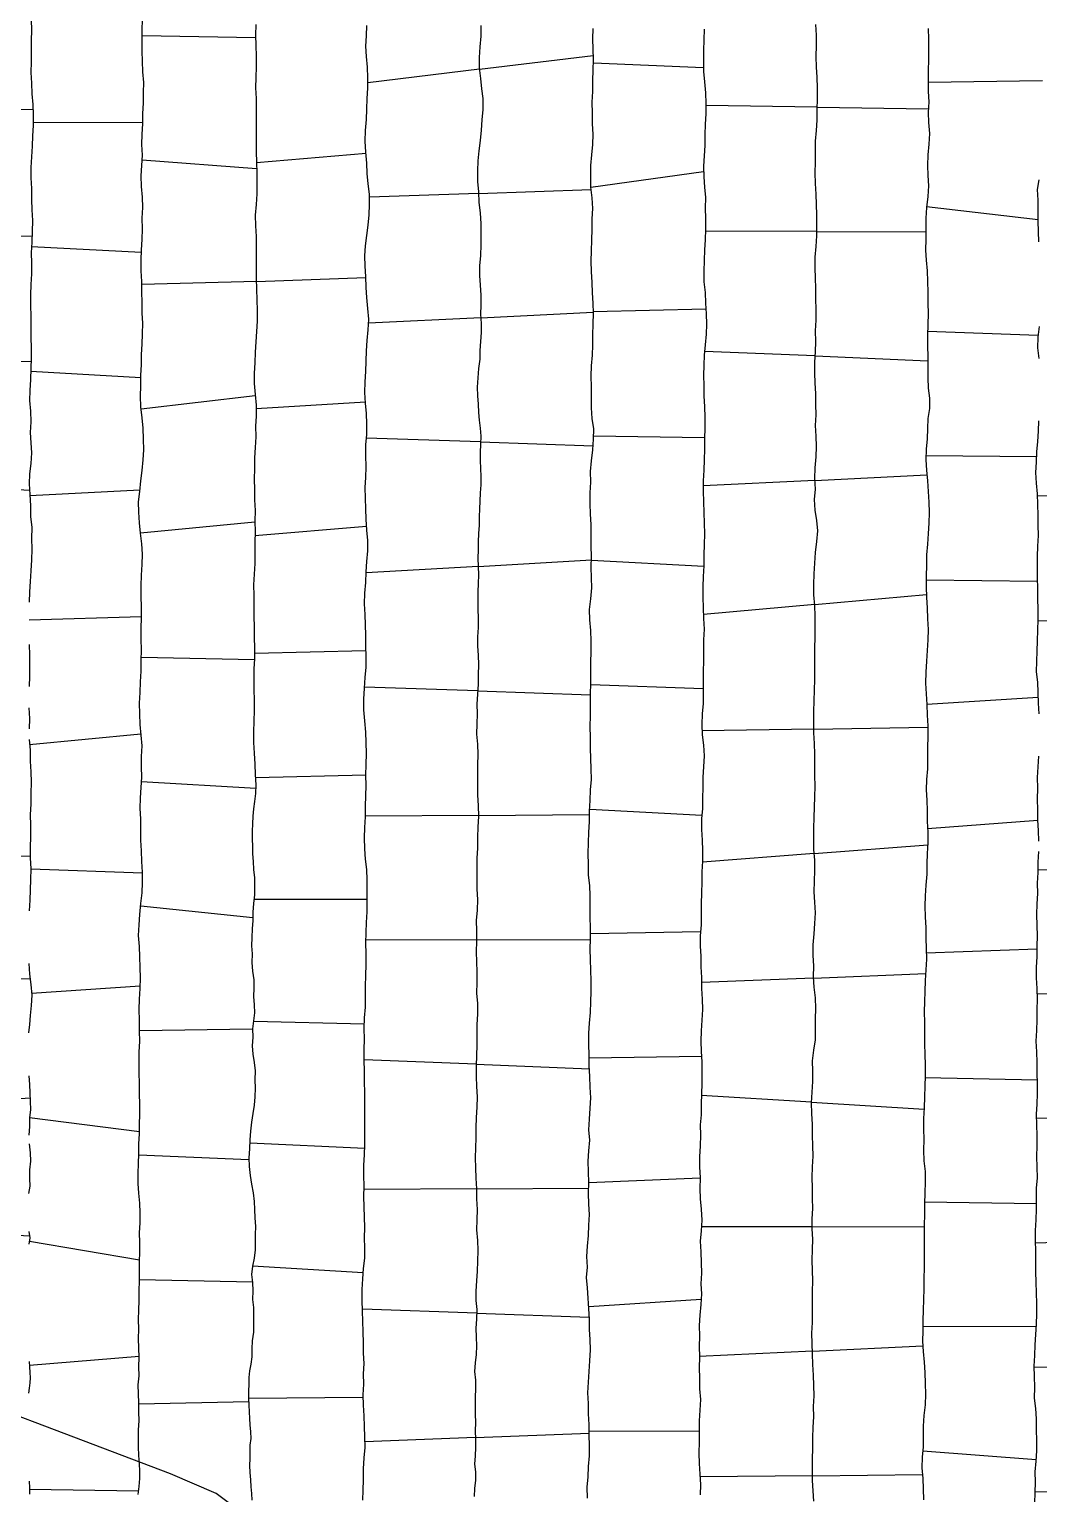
# Model space of a CAD drawing. Extents: x 703186 to 703989, y 1560402 to 1561368.
# Drawn here: x 703329.1 to 703369.6, y 1560565.7 to 1560624.5 of the extents above; entities that cross this region are included whole.
import ezdxf

# ---------------------------------------------------------------- set-up
doc = ezdxf.new("R2010")
doc.units = 0
for name, color, linetype in [('10124_2002_REAL', 30, 'Continuous'), ('AGROCAD PLL', 7, 'Continuous'), ('PANTE_2002', 7, 'Continuous')]:
    doc.layers.add(name, color=color, linetype=linetype)

msp = doc.modelspace()

# ---------------------------------------------------------------- linework, layer by layer
at = {"layer": '10124_2002_REAL'}
for points in [[(703329.1614, 1560624.905), (703329.1655, 1560624.4925), (703329.1602, 1560624.0705), (703329.1544, 1560623.6412), (703329.1561, 1560623.2142), (703329.1374, 1560622.7966), (703329.1645, 1560622.3684), (703329.1783, 1560621.9397), (703329.217, 1560621.5117), (703329.2393, 1560621.092), (703329.2386, 1560620.6699), (703329.2133, 1560620.2511), (703329.1988, 1560619.833), (703329.1694, 1560619.4053), (703329.1421, 1560618.9781), (703329.1471, 1560618.565), (703329.1629, 1560618.1336), (703329.1719, 1560617.6995), (703329.1838, 1560617.2734), (703329.2062, 1560616.8486), (703329.2003, 1560616.4129), (703329.1804, 1560615.982), (703329.1587, 1560615.5531), (703329.1659, 1560615.132), (703329.1693, 1560614.7098), (703329.1452, 1560614.2881), (703329.1303, 1560613.8655), (703329.1353, 1560613.4434), (703329.1389, 1560613.0145), (703329.1377, 1560612.5832), (703329.1462, 1560612.1601), (703329.1609, 1560611.7438), (703329.156, 1560611.329), (703329.1485, 1560610.905), (703329.1239, 1560610.4673), (703329.1001, 1560610.0332), (703329.0923, 1560609.6263), (703329.1301, 1560609.1992), (703329.1378, 1560608.766), (703329.1217, 1560608.343), (703329.1456, 1560607.9321), (703329.1704, 1560607.5262), (703329.1478, 1560607.1025), (703329.0934, 1560606.676), (703329.0776, 1560606.2747), (703329.1036, 1560605.8466), (703329.1261, 1560605.4046), (703329.1355, 1560604.9754), (703329.1794, 1560604.5346), (703329.1716, 1560604.0929), (703329.1763, 1560603.6614), (703329.1672, 1560603.2273), (703329.1402, 1560602.7942), (703329.1147, 1560602.3609), (703329.0853, 1560601.9511), (703329.0787, 1560601.5331)], [(703333.4453, 1560565.7154), (703333.497, 1560566.029), (703333.5123, 1560566.3503), (703333.512, 1560566.6438), (703333.499, 1560566.9553), (703333.4789, 1560567.2813), (703333.4615, 1560567.6332), (703333.4608, 1560567.9729), (703333.4667, 1560568.3095), (703333.4873, 1560568.6697), (703333.4819, 1560569.0341), (703333.4745, 1560569.399), (703333.4637, 1560569.7566), (703333.4577, 1560570.1213), (703333.4866, 1560570.4708), (703333.479, 1560570.8417), (703333.4924, 1560571.2241), (703333.4733, 1560571.5857), (703333.4708, 1560571.9799), (703333.4818, 1560572.3551), (703333.4683, 1560572.7358), (703333.4737, 1560573.1147), (703333.4864, 1560573.498), (703333.4957, 1560573.8848), (703333.4986, 1560574.2846), (703333.5069, 1560574.6707), (703333.5101, 1560575.0608), (703333.5136, 1560575.4444), (703333.516, 1560575.8299), (703333.5024, 1560576.2164), (703333.5282, 1560576.6139), (703333.536, 1560577.0176), (703333.5242, 1560577.4064), (703333.4836, 1560577.8082), (703333.455, 1560578.2021), (703333.4498, 1560578.5957), (703333.4623, 1560578.9951), (703333.4782, 1560579.3891), (703333.4816, 1560579.7902), (703333.4983, 1560580.1854), (703333.508, 1560580.5756), (703333.5122, 1560580.9704), (703333.5191, 1560581.3808), (703333.5079, 1560581.8027), (703333.506, 1560582.2145), (703333.4869, 1560582.6363), (703333.4952, 1560583.0592), (703333.4896, 1560583.4817), (703333.5129, 1560583.9034), (703333.5107, 1560584.3255), (703333.5048, 1560584.7542), (703333.4978, 1560585.1804), (703333.503, 1560585.5954), (703333.5272, 1560586.029), (703333.5448, 1560586.4481), (703333.5337, 1560586.8698), (703333.5241, 1560587.2914), (703333.4994, 1560587.7159), (703333.4711, 1560588.1481), (703333.4877, 1560588.5788), (703333.5167, 1560589.0012), (703333.5617, 1560589.4347), (703333.6057, 1560589.8579), (703333.6223, 1560590.278), (703333.6292, 1560590.6962), (703333.5946, 1560591.1277), (703333.5799, 1560591.5567), (703333.5576, 1560591.9815), (703333.5593, 1560592.4112), (703333.5631, 1560592.8393), (703333.5316, 1560593.2561), (703333.5421, 1560593.6821), (703333.5747, 1560594.0937), (703333.5989, 1560594.5117), (703333.5902, 1560594.919), (703333.5857, 1560595.3415), (703333.6054, 1560595.7702), (703333.5673, 1560596.1885), (703333.5341, 1560596.6216), (703333.5172, 1560597.0501), (703333.5106, 1560597.4715), (703333.5261, 1560597.9099), (703333.5461, 1560598.3329), (703333.575, 1560598.7619), (703333.5738, 1560599.1903), (703333.5829, 1560599.6152), (703333.5675, 1560600.0496), (703333.5713, 1560600.4795), (703333.5909, 1560600.9145), (703333.5792, 1560601.3377), (703333.5782, 1560601.7598), (703333.5769, 1560602.1928), (703333.5828, 1560602.6126), (703333.6091, 1560603.0438), (703333.6312, 1560603.4616), (703333.6039, 1560603.8778), (703333.5499, 1560604.2954), (703333.5103, 1560604.7106), (703333.4802, 1560605.1412), (703333.4673, 1560605.5585), (703333.5117, 1560605.9794), (703333.564, 1560606.3959), (703333.6136, 1560606.8108), (703333.653, 1560607.2388), (703333.6831, 1560607.6459), (703333.67, 1560608.0778), (703333.658, 1560608.5125), (703333.6091, 1560608.9321), (703333.5587, 1560609.3657), (703333.5483, 1560609.7953), (703333.552, 1560610.2173), (703333.5602, 1560610.6363), (703333.5822, 1560611.0521), (703333.5844, 1560611.468), (703333.606, 1560611.8858), (703333.629, 1560612.3054), (703333.6381, 1560612.7243), (703333.6179, 1560613.1355), (703333.6148, 1560613.5657), (703333.6035, 1560613.9893), (703333.5922, 1560614.4024), (703333.5766, 1560614.8307), (703333.5679, 1560615.2541), (703333.5797, 1560615.6787), (703333.6176, 1560616.0869), (703333.626, 1560616.5126), (703333.6164, 1560616.941), (703333.632, 1560617.3687), (703333.6208, 1560617.7937), (703333.5905, 1560618.2151), (703333.5775, 1560618.6427), (703333.5938, 1560619.061), (703333.6257, 1560619.4757), (703333.6033, 1560619.902), (703333.6064, 1560620.3133), (703333.6433, 1560620.7339), (703333.6423, 1560621.147), (703333.6588, 1560621.5669), (703333.6674, 1560621.9905), (703333.6753, 1560622.396), (703333.6434, 1560622.8243), (703333.6193, 1560623.243), (703333.6085, 1560623.651), (703333.6065, 1560624.0692), (703333.6148, 1560624.4982), (703333.6271, 1560624.9063)], [(703338.1731, 1560624.7158), (703338.1577, 1560624.2951), (703338.1698, 1560623.878), (703338.1856, 1560623.4483), (703338.1848, 1560623.0201), (703338.1738, 1560622.5941), (703338.167, 1560622.1781), (703338.1821, 1560621.7487), (703338.1869, 1560621.3175), (703338.1845, 1560620.892), (703338.1938, 1560620.4641), (703338.1915, 1560620.0321), (703338.1863, 1560619.6068), (703338.1954, 1560619.1916), (703338.2142, 1560618.765), (703338.2197, 1560618.3445), (703338.2162, 1560617.9212), (703338.1834, 1560617.4947), (703338.1504, 1560617.0634), (703338.1574, 1560616.6331), (703338.1859, 1560616.2137), (703338.1919, 1560615.7895), (703338.19, 1560615.3651), (703338.1873, 1560614.942), (703338.1936, 1560614.5182), (703338.2066, 1560614.0949), (703338.2189, 1560613.6602), (703338.2301, 1560613.2366), (703338.2271, 1560612.8127), (703338.2032, 1560612.3942), (703338.1708, 1560611.9754), (703338.1519, 1560611.5657), (703338.1385, 1560611.1433), (703338.1087, 1560610.7279), (703338.107, 1560610.3087), (703338.1461, 1560609.8688), (703338.1839, 1560609.4424), (703338.1877, 1560609.0035), (703338.1646, 1560608.5899), (703338.1739, 1560608.1714), (703338.154, 1560607.7341), (703338.1148, 1560607.3245), (703338.1157, 1560606.9014), (703338.1128, 1560606.4738), (703338.1268, 1560606.0526), (703338.1229, 1560605.6339), (703338.1426, 1560605.2147), (703338.1401, 1560604.7814), (703338.1414, 1560604.355), (703338.1362, 1560603.9409), (703338.129, 1560603.5127), (703338.1317, 1560603.0892), (703338.1134, 1560602.6524), (703338.0776, 1560602.2278), (703338.0884, 1560601.8044), (703338.0923, 1560601.3719), (703338.0971, 1560600.9567), (703338.1087, 1560600.5357), (703338.1114, 1560600.12), (703338.126, 1560599.691), (703338.1252, 1560599.261), (703338.0974, 1560598.8548), (703338.0886, 1560598.4359), (703338.0912, 1560598.0203), (703338.1071, 1560597.6037), (703338.1058, 1560597.1814), (703338.0908, 1560596.7506), (703338.0752, 1560596.3274), (703338.0824, 1560595.893), (703338.1141, 1560595.4722), (703338.1341, 1560595.0352), (703338.1461, 1560594.608), (703338.1745, 1560594.2033), (703338.1676, 1560593.8494), (703338.1223, 1560593.5371), (703338.078, 1560593.238), (703338.0558, 1560592.9362), (703338.0434, 1560592.6405), (703338.0283, 1560592.3362), (703338.0326, 1560592.0345), (703338.034, 1560591.7289), (703338.0454, 1560591.4318), (703338.0633, 1560591.1193), (703338.0815, 1560590.7997), (703338.1153, 1560590.466), (703338.1235, 1560590.1202), (703338.1176, 1560589.783), (703338.0742, 1560589.4348), (703338.0538, 1560589.0927), (703338.0532, 1560588.7517), (703338.0285, 1560588.4139), (703338.0098, 1560588.0694), (703337.9993, 1560587.7361), (703338.021, 1560587.4096), (703338.0132, 1560587.0646), (703338.045, 1560586.7239), (703338.0894, 1560586.3756), (703338.095, 1560586.0395), (703338.0829, 1560585.7088), (703338.1012, 1560585.3736), (703338.1174, 1560585.0489), (703338.0828, 1560584.7208), (703338.0373, 1560584.4005), (703338.056, 1560584.067), (703338.0296, 1560583.7293), (703338.0503, 1560583.3928), (703338.1138, 1560583.0567), (703338.1498, 1560582.7173), (703338.1402, 1560582.363), (703338.1489, 1560582.0197), (703338.1408, 1560581.6816), (703338.1125, 1560581.3424), (703338.0547, 1560581.0009), (703337.9946, 1560580.6531), (703337.9591, 1560580.3031), (703337.9368, 1560579.9466), (703337.9259, 1560579.583), (703337.8975, 1560579.2269), (703337.9126, 1560578.8778), (703337.9482, 1560578.5205), (703338.0031, 1560578.1711), (703338.0656, 1560577.8174), (703338.1072, 1560577.4781), (703338.1205, 1560577.1498), (703338.138, 1560576.8179), (703338.1668, 1560576.4762), (703338.151, 1560576.1557), (703338.1489, 1560575.8379), (703338.1425, 1560575.5322), (703338.1049, 1560575.2065), (703338.0415, 1560574.8772), (703338.0034, 1560574.5481), (703338.0451, 1560574.2192), (703338.0476, 1560573.8842), (703338.0448, 1560573.545), (703338.0802, 1560573.2143), (703338.0872, 1560572.8794), (703338.0846, 1560572.5506), (703338.0775, 1560572.2242), (703338.031, 1560571.886), (703338.0086, 1560571.5648), (703338.0164, 1560571.2439), (703337.98, 1560570.9469), (703337.9215, 1560570.6845), (703337.8978, 1560570.4085), (703337.8873, 1560570.1422), (703337.8842, 1560569.8635), (703337.8801, 1560569.5805), (703337.8949, 1560569.2959), (703337.9092, 1560569.035), (703337.9221, 1560568.7688), (703337.9381, 1560568.5101), (703337.9635, 1560568.2339), (703337.9723, 1560567.9612), (703337.9399, 1560567.6929), (703337.9372, 1560567.4319), (703337.9354, 1560567.1626), (703337.9248, 1560566.8825), (703337.9317, 1560566.5927), (703337.9537, 1560566.3034), (703337.9728, 1560566.0271), (703338.0029, 1560565.7585), (703338.0205, 1560565.482)], [(703342.4716, 1560565.4815), (703342.4859, 1560565.8906), (703342.4956, 1560566.3076), (703342.4911, 1560566.751), (703342.5224, 1560567.1827), (703342.5695, 1560567.5967), (703342.5438, 1560568.0253), (703342.5379, 1560568.4499), (703342.5201, 1560568.8743), (703342.4911, 1560569.297), (703342.4872, 1560569.7148), (703342.5068, 1560570.1451), (703342.5027, 1560570.5521), (703342.5277, 1560570.9698), (703342.5007, 1560571.3896), (703342.4913, 1560571.8082), (703342.4832, 1560572.2412), (703342.4728, 1560572.671), (703342.4532, 1560573.0738), (703342.4448, 1560573.5137), (703342.4462, 1560573.9491), (703342.4688, 1560574.3646), (703342.4952, 1560574.7874), (703342.5492, 1560575.2027), (703342.5469, 1560575.611), (703342.5379, 1560576.0148), (703342.5431, 1560576.428), (703342.5386, 1560576.8454), (703342.5232, 1560577.2645), (703342.5151, 1560577.6776), (703342.5183, 1560578.0959), (703342.5099, 1560578.5172), (703342.5095, 1560578.938), (703342.5365, 1560579.3519), (703342.5562, 1560579.7684), (703342.5561, 1560580.1861), (703342.5559, 1560580.6033), (703342.5449, 1560581.0046), (703342.5457, 1560581.4332), (703342.5532, 1560581.8553), (703342.5331, 1560582.281), (703342.5384, 1560582.7189), (703342.5276, 1560583.1381), (703342.527, 1560583.5702), (703342.5299, 1560583.9946), (703342.5265, 1560584.423), (703342.5364, 1560584.8521), (703342.5729, 1560585.2804), (703342.5753, 1560585.7089), (703342.5748, 1560586.1228), (703342.5901, 1560586.5487), (703342.6001, 1560586.9919), (703342.6085, 1560587.4229), (703342.5855, 1560587.848), (703342.5973, 1560588.2657), (703342.6166, 1560588.6769), (703342.645, 1560589.0955), (703342.6396, 1560589.5224), (703342.64, 1560589.9585), (703342.6467, 1560590.3887), (703342.6255, 1560590.8053), (703342.5782, 1560591.2153), (703342.556, 1560591.6329), (703342.5422, 1560592.0658), (703342.5498, 1560592.491), (703342.5811, 1560592.9196), (703342.5717, 1560593.3396), (703342.5905, 1560593.7553), (703342.5996, 1560594.1688), (703342.5896, 1560594.5911), (703342.5993, 1560595.0195), (703342.6101, 1560595.455), (703342.6093, 1560595.8931), (703342.5909, 1560596.3195), (703342.5434, 1560596.7639), (703342.5149, 1560597.2059), (703342.5072, 1560597.6377), (703342.5317, 1560598.0744), (703342.5696, 1560598.5065), (703342.6002, 1560598.9263), (703342.6006, 1560599.3545), (703342.5905, 1560599.7805), (703342.5922, 1560600.2043), (703342.5762, 1560600.6223), (703342.558, 1560601.0399), (703342.5365, 1560601.4626), (703342.5538, 1560601.8914), (703342.592, 1560602.3254), (703342.6016, 1560602.7541), (703342.6315, 1560603.1703), (703342.6723, 1560603.5923), (703342.6724, 1560604.0125), (703342.6352, 1560604.4276), (703342.5983, 1560604.8625), (703342.5916, 1560605.2837), (703342.5712, 1560605.7059), (703342.5592, 1560606.1328), (703342.5862, 1560606.5295), (703342.6084, 1560606.9644), (703342.5929, 1560607.4133), (703342.5927, 1560607.8417), (703342.6339, 1560608.2606), (703342.6347, 1560608.6844), (703342.6228, 1560609.101), (703342.5819, 1560609.5164), (703342.5551, 1560609.9411), (703342.5596, 1560610.3765), (703342.5834, 1560610.7942), (703342.5994, 1560611.202), (703342.6126, 1560611.6218), (703342.6406, 1560612.0392), (703342.6817, 1560612.4676), (703342.714, 1560612.891), (703342.6708, 1560613.3135), (703342.6251, 1560613.7539), (703342.6061, 1560614.1654), (703342.5899, 1560614.5989), (703342.5581, 1560615.0165), (703342.5448, 1560615.4282), (703342.5721, 1560615.839), (703342.6301, 1560616.2496), (703342.6785, 1560616.6656), (703342.7264, 1560617.0757), (703342.7331, 1560617.4936), (703342.731, 1560617.9034), (703342.6845, 1560618.3222), (703342.6401, 1560618.742), (703342.6324, 1560619.1576), (703342.5955, 1560619.5943), (703342.5601, 1560620.0378), (703342.5787, 1560620.4652), (703342.617, 1560620.9019), (703342.6267, 1560621.3186), (703342.6369, 1560621.7414), (703342.6696, 1560622.1613), (703342.6711, 1560622.5768), (703342.654, 1560623.0113), (703342.6169, 1560623.4361), (703342.5962, 1560623.8533), (703342.6127, 1560624.2674), (703342.6285, 1560624.6793)], [(703347.2107, 1560624.6791), (703347.2011, 1560624.2547), (703347.164, 1560623.822), (703347.1443, 1560623.389), (703347.1435, 1560622.9843), (703347.1966, 1560622.5485), (703347.2353, 1560622.1423), (703347.2842, 1560621.7429), (703347.2839, 1560621.3022), (703347.2455, 1560620.8886), (703347.2143, 1560620.4814), (703347.1803, 1560620.0676), (703347.1256, 1560619.6509), (703347.0823, 1560619.2417), (703347.0683, 1560618.8388), (703347.072, 1560618.4202), (703347.1083, 1560617.9985), (703347.1226, 1560617.5711), (703347.183, 1560617.154), (703347.2068, 1560616.7171), (703347.2116, 1560616.2927), (703347.2041, 1560615.8763), (703347.1932, 1560615.4499), (703347.1578, 1560615.0358), (703347.1567, 1560614.6402), (703347.1765, 1560614.2518), (703347.2026, 1560613.8529), (703347.2024, 1560613.4568), (703347.195, 1560613.0887), (703347.2134, 1560612.7165), (703347.2201, 1560612.3495), (703347.1968, 1560611.9917), (703347.1681, 1560611.6344), (703347.1632, 1560611.2788), (703347.117, 1560610.9112), (703347.08, 1560610.5341), (703347.053, 1560610.1644), (703347.076, 1560609.8085), (703347.0974, 1560609.4761), (703347.1187, 1560609.1508), (703347.143, 1560608.8318), (703347.1818, 1560608.519), (703347.2029, 1560608.1958), (703347.1921, 1560607.868), (703347.1843, 1560607.5389), (703347.1774, 1560607.2164), (703347.1985, 1560606.8976), (703347.2062, 1560606.5756), (703347.2042, 1560606.2469), (703347.1835, 1560605.919), (703347.1663, 1560605.5877), (703347.1586, 1560605.2742), (703347.1413, 1560604.9542), (703347.1339, 1560604.6269), (703347.1162, 1560604.2933), (703347.0984, 1560603.956), (703347.094, 1560603.6283), (703347.0845, 1560603.2954), (703347.1039, 1560602.959), (703347.1067, 1560602.6223), (703347.1037, 1560602.2865), (703347.0884, 1560601.9518), (703347.0812, 1560601.6105), (703347.0874, 1560601.2513), (703347.1001, 1560600.8911), (703347.1017, 1560600.5196), (703347.0722, 1560600.1454), (703347.0754, 1560599.7704), (703347.0988, 1560599.4035), (703347.109, 1560599.02), (703347.0928, 1560598.6301), (703347.0929, 1560598.2402), (703347.079, 1560597.8327), (703347.0486, 1560597.438), (703347.0539, 1560597.0426), (703347.0452, 1560596.6434), (703347.0384, 1560596.2345), (703347.0714, 1560595.8275), (703347.0879, 1560595.4182), (703347.0786, 1560595.0053), (703347.0781, 1560594.598), (703347.0747, 1560594.1893), (703347.0769, 1560593.7785), (703347.1054, 1560593.3664), (703347.1085, 1560592.9287), (703347.0899, 1560592.5096), (703347.0771, 1560592.0909), (703347.0744, 1560591.6546), (703347.0437, 1560591.2587), (703347.0456, 1560590.8404), (703347.0423, 1560590.4186), (703347.0448, 1560590.0067), (703347.0704, 1560589.5982), (703347.055, 1560589.171), (703347.024, 1560588.7594), (703347.0322, 1560588.3413), (703347.0329, 1560587.9248), (703347.013, 1560587.4961), (703347.0275, 1560587.1011), (703347.0484, 1560586.6906), (703347.0406, 1560586.26), (703347.0361, 1560585.842), (703347.0665, 1560585.4213), (703347.0672, 1560584.9946), (703347.0469, 1560584.5796), (703347.0425, 1560584.1693), (703347.0441, 1560583.7532), (703347.0354, 1560583.3369), (703347.019, 1560582.9214), (703347.0122, 1560582.4963), (703347.0312, 1560582.0953), (703347.0592, 1560581.6773), (703347.0432, 1560581.2573), (703347.0225, 1560580.8446), (703347.0097, 1560580.4325), (703347.0023, 1560580.0306), (703346.9893, 1560579.6254), (703346.974, 1560579.2228), (703346.9885, 1560578.8255), (703347.0087, 1560578.4071), (703347.0266, 1560577.9874), (703347.0287, 1560577.5855), (703347.0616, 1560577.1508), (703347.0487, 1560576.7428), (703347.0358, 1560576.3314), (703347.0659, 1560575.9152), (703347.0838, 1560575.5076), (703347.0749, 1560575.0855), (703347.0571, 1560574.6819), (703347.0333, 1560574.284), (703347.0107, 1560573.8718), (703347.0113, 1560573.5062), (703347.0451, 1560573.1415), (703347.0318, 1560572.7562), (703347.0045, 1560572.3968), (703347.0177, 1560572.031), (703347.0284, 1560571.6795), (703347.0185, 1560571.3305), (703346.9772, 1560570.9939), (703346.9535, 1560570.6465), (703346.9895, 1560570.2983), (703346.9954, 1560569.949), (703346.9739, 1560569.6158), (703346.9743, 1560569.2726), (703346.984, 1560568.9376), (703346.9906, 1560568.6099), (703346.9802, 1560568.2733), (703346.9929, 1560567.9374), (703346.9925, 1560567.6067), (703346.9789, 1560567.2637), (703346.9568, 1560566.9354), (703346.9964, 1560566.6295), (703346.9958, 1560566.2922), (703346.9536, 1560565.9559), (703346.9349, 1560565.6289)], [(703351.4914, 1560565.5624), (703351.4789, 1560566.0028), (703351.5079, 1560566.4201), (703351.525, 1560566.8397), (703351.5708, 1560567.2606), (703351.5662, 1560567.6735), (703351.5527, 1560568.1043), (703351.552, 1560568.5252), (703351.5344, 1560568.9525), (703351.526, 1560569.3694), (703351.506, 1560569.7906), (703351.5279, 1560570.2216), (703351.5532, 1560570.6542), (703351.5817, 1560571.0797), (703351.6024, 1560571.5196), (703351.5934, 1560571.9292), (703351.5687, 1560572.3411), (703351.5651, 1560572.7569), (703351.5413, 1560573.1702), (703351.5134, 1560573.5931), (703351.4944, 1560574.0067), (703351.4496, 1560574.4202), (703351.4885, 1560574.8394), (703351.4649, 1560575.262), (703351.4859, 1560575.6865), (703351.5287, 1560576.1043), (703351.5378, 1560576.5303), (703351.5664, 1560576.9566), (703351.5381, 1560577.3702), (703351.5305, 1560577.8051), (703351.5455, 1560578.2376), (703351.5276, 1560578.6668), (703351.5156, 1560579.0959), (703351.5416, 1560579.5137), (703351.5769, 1560579.9366), (703351.5455, 1560580.3475), (703351.5726, 1560580.7863), (703351.6015, 1560581.22), (703351.6212, 1560581.6399), (703351.5969, 1560582.0642), (703351.5806, 1560582.4921), (703351.5606, 1560582.9276), (703351.5541, 1560583.3539), (703351.538, 1560583.7932), (703351.5382, 1560584.2251), (703351.5713, 1560584.6387), (703351.6048, 1560585.0631), (703351.6199, 1560585.4894), (703351.6302, 1560585.9042), (703351.6341, 1560586.3269), (703351.6271, 1560586.7586), (703351.607, 1560587.1888), (703351.5991, 1560587.602), (703351.6116, 1560588.0235), (703351.6036, 1560588.4545), (703351.5993, 1560588.8827), (703351.5986, 1560589.3148), (703351.6005, 1560589.7409), (703351.5825, 1560590.1603), (703351.5325, 1560590.5793), (703351.5258, 1560591.0041), (703351.5083, 1560591.4395), (703351.5315, 1560591.8753), (703351.5398, 1560592.2962), (703351.564, 1560592.7153), (703351.5706, 1560593.1454), (703351.5938, 1560593.569), (703351.6129, 1560593.996), (703351.6452, 1560594.4177), (703351.6294, 1560594.8355), (703351.6159, 1560595.2585), (703351.6106, 1560595.6724), (703351.608, 1560596.1024), (703351.593, 1560596.535), (703351.609, 1560596.9667), (703351.6118, 1560597.3958), (703351.6079, 1560597.8333), (703351.623, 1560598.2613), (703351.6222, 1560598.6866), (703351.6262, 1560599.1154), (703351.6362, 1560599.5468), (703351.6326, 1560599.9693), (703351.615, 1560600.3891), (703351.58, 1560600.822), (703351.5716, 1560601.2434), (703351.6264, 1560601.6673), (703351.664, 1560602.1017), (703351.648, 1560602.5136), (703351.6301, 1560602.9411), (703351.6523, 1560603.364), (703351.6285, 1560603.7838), (703351.6375, 1560604.2178), (703351.6294, 1560604.6427), (703351.6116, 1560605.0667), (703351.5905, 1560605.4942), (703351.5967, 1560605.9212), (703351.6255, 1560606.3531), (703351.6108, 1560606.7732), (703351.6422, 1560607.2061), (703351.6958, 1560607.6454), (703351.7318, 1560608.0718), (703351.7382, 1560608.4836), (703351.6729, 1560608.9029), (703351.6438, 1560609.3309), (703351.649, 1560609.745), (703351.6445, 1560610.1718), (703351.629, 1560610.5995), (703351.6488, 1560611.0123), (703351.693, 1560611.4513), (703351.7017, 1560611.851), (703351.7038, 1560612.2653), (703351.7112, 1560612.6948), (703351.7222, 1560613.1248), (703351.7123, 1560613.5356), (703351.6885, 1560613.948), (703351.6743, 1560614.3651), (703351.6442, 1560614.7998), (703351.6346, 1560615.2186), (703351.652, 1560615.631), (703351.6674, 1560616.0605), (703351.6711, 1560616.4974), (703351.6803, 1560616.9132), (703351.6993, 1560617.3342), (703351.6804, 1560617.7611), (703351.6209, 1560618.1875), (703351.6201, 1560618.6249), (703351.6228, 1560619.056), (703351.6663, 1560619.4805), (703351.7056, 1560619.9027), (703351.7095, 1560620.3209), (703351.695, 1560620.7362), (703351.6888, 1560621.161), (703351.6811, 1560621.5998), (703351.6965, 1560622.0305), (703351.7046, 1560622.4647), (703351.709, 1560622.882), (703351.7279, 1560623.3179), (703351.7121, 1560623.73), (703351.7001, 1560624.1425), (703351.7149, 1560624.5578)], [(703356.1765, 1560624.527), (703356.1579, 1560624.1081), (703356.1455, 1560623.6773), (703356.1483, 1560623.2558), (703356.1424, 1560622.8321), (703356.1873, 1560622.4112), (703356.2203, 1560621.9786), (703356.2408, 1560621.5507), (703356.241, 1560621.1326), (703356.2149, 1560620.7139), (703356.1961, 1560620.2853), (703356.1937, 1560619.8665), (703356.1721, 1560619.4472), (703356.1416, 1560619.0371), (703356.157, 1560618.6095), (703356.1807, 1560618.1899), (703356.2195, 1560617.7739), (703356.2079, 1560617.3507), (703356.223, 1560616.9263), (703356.2286, 1560616.4979), (703356.2087, 1560616.0815), (703356.1837, 1560615.6736), (703356.1696, 1560615.2399), (703356.1531, 1560614.812), (703356.1568, 1560614.3897), (703356.2046, 1560613.9591), (703356.22, 1560613.5335), (703356.2526, 1560613.1104), (703356.2645, 1560612.6954), (703356.2455, 1560612.284), (703356.2146, 1560611.8583), (703356.1737, 1560611.4449), (703356.1606, 1560611.0421), (703356.1375, 1560610.6254), (703356.1641, 1560610.2214), (703356.162, 1560609.7975), (703356.1869, 1560609.3798), (703356.2041, 1560608.9398), (703356.1939, 1560608.5182), (703356.1819, 1560608.1026), (703356.1858, 1560607.6694), (703356.165, 1560607.2468), (703356.1527, 1560606.8362), (703356.1341, 1560606.4071), (703356.1314, 1560605.9858), (703356.1446, 1560605.562), (703356.1524, 1560605.1357), (703356.1692, 1560604.7061), (703356.1869, 1560604.2721), (703356.1752, 1560603.8464), (703356.1581, 1560603.4264), (703356.1634, 1560602.9934), (703356.1367, 1560602.5594), (703356.1201, 1560602.1472), (703356.1208, 1560601.7315), (703356.1255, 1560601.3015), (703356.1451, 1560600.8713), (703356.166, 1560600.4431), (703356.1452, 1560600.0186), (703356.1428, 1560599.5897), (703356.1409, 1560599.1704), (703356.1354, 1560598.7547), (703356.1365, 1560598.3255), (703356.1317, 1560597.8839), (703356.128, 1560597.4649), (703356.0931, 1560597.0493), (703356.0729, 1560596.6263), (703356.0884, 1560596.2058), (703356.1408, 1560595.7958), (703356.1742, 1560595.3626), (703356.1488, 1560594.9276), (703356.1149, 1560594.5131), (703356.1224, 1560594.0974), (703356.1062, 1560593.6701), (703356.0997, 1560593.2519), (703356.0704, 1560592.8327), (703356.0616, 1560592.4007), (703356.0855, 1560591.9755), (703356.1071, 1560591.5589), (703356.1028, 1560591.1289), (703356.0822, 1560590.7101), (703356.0712, 1560590.2961), (703356.0575, 1560589.8634), (703356.0509, 1560589.4289), (703356.0528, 1560588.9973), (703356.0483, 1560588.58), (703356.0056, 1560588.14), (703356.005, 1560587.7268), (703356.0326, 1560587.319), (703356.0428, 1560586.8953), (703356.0674, 1560586.4645), (703356.0689, 1560586.0303), (703356.086, 1560585.6013), (703356.1059, 1560585.1819), (703356.0768, 1560584.748), (703356.0547, 1560584.3243), (703356.038, 1560583.9106), (703356.0493, 1560583.4951), (703356.071, 1560583.0783), (703356.078, 1560582.6581), (703356.0758, 1560582.2177), (703356.0584, 1560581.8024), (703356.0495, 1560581.383), (703356.0557, 1560580.9593), (703356.0148, 1560580.5517), (703356.0172, 1560580.1332), (703356.0068, 1560579.7039), (703355.9823, 1560579.2719), (703355.9852, 1560578.8615), (703356.0054, 1560578.4304), (703356.0002, 1560578.0002), (703356.0046, 1560577.5887), (703356.0454, 1560577.1685), (703356.0732, 1560576.7319), (703356.045, 1560576.2959), (703356.0142, 1560575.8801), (703356.0426, 1560575.4556), (703356.0461, 1560575.007), (703356.0619, 1560574.5967), (703356.0375, 1560574.1746), (703356.0656, 1560573.7632), (703356.0425, 1560573.3397), (703355.997, 1560572.9174), (703355.9763, 1560572.4948), (703355.9825, 1560572.0745), (703355.9682, 1560571.6538), (703355.977, 1560571.234), (703355.9749, 1560570.8028), (703355.982, 1560570.3889), (703355.9832, 1560569.9608), (703356.0197, 1560569.5271), (703355.9987, 1560569.0992), (703355.964, 1560568.6737), (703355.97, 1560568.2548), (703355.9665, 1560567.8234), (703355.9592, 1560567.3801), (703355.9681, 1560566.9595), (703356.0005, 1560566.5351), (703356.0292, 1560566.1195), (703356.0064, 1560565.7041)], [(703360.5734, 1560565.4468), (703360.5481, 1560565.8616), (703360.5236, 1560566.2792), (703360.5192, 1560566.7167), (703360.5221, 1560567.1413), (703360.5344, 1560567.5595), (703360.5349, 1560567.9884), (703360.5457, 1560568.4218), (703360.5665, 1560568.8368), (703360.5615, 1560569.25), (703360.5891, 1560569.6814), (703360.5716, 1560570.0909), (703360.5539, 1560570.5084), (703360.5371, 1560570.937), (703360.5258, 1560571.3567), (703360.5058, 1560571.7795), (703360.4988, 1560572.1945), (703360.5244, 1560572.6194), (703360.5249, 1560573.0404), (703360.5132, 1560573.4565), (703360.5194, 1560573.857), (703360.5389, 1560574.2853), (703360.5135, 1560574.7028), (703360.5016, 1560575.1205), (703360.5177, 1560575.5448), (703360.5305, 1560575.9605), (703360.508, 1560576.3827), (703360.5077, 1560576.7832), (703360.5273, 1560577.1888), (703360.5203, 1560577.5999), (703360.5172, 1560578.0171), (703360.504, 1560578.4399), (703360.5259, 1560578.8644), (703360.5511, 1560579.2902), (703360.5287, 1560579.7089), (703360.5133, 1560580.1392), (703360.5171, 1560580.5707), (703360.4984, 1560581.007), (703360.477, 1560581.4321), (703360.5034, 1560581.8579), (703360.5277, 1560582.2854), (703360.5334, 1560582.7056), (703360.5256, 1560583.1155), (703360.5783, 1560583.5434), (703360.6364, 1560583.9694), (703360.6457, 1560584.3774), (703360.6459, 1560584.8033), (703360.6559, 1560585.2187), (703360.6348, 1560585.6455), (703360.5809, 1560586.0742), (703360.5634, 1560586.4984), (703360.5698, 1560586.9299), (703360.5475, 1560587.3533), (703360.5434, 1560587.7828), (703360.5868, 1560588.2124), (703360.6193, 1560588.6346), (703360.6345, 1560589.0625), (703360.6167, 1560589.4905), (703360.5931, 1560589.9105), (703360.603, 1560590.3364), (703360.6176, 1560590.7586), (703360.6111, 1560591.1725), (703360.5782, 1560591.6025), (703360.5762, 1560592.0299), (703360.5786, 1560592.456), (703360.5825, 1560592.8835), (703360.6007, 1560593.2992), (703360.6135, 1560593.7223), (703360.6219, 1560594.1501), (703360.6176, 1560594.5722), (703360.6086, 1560595.0014), (703360.6093, 1560595.4277), (703360.5969, 1560595.8598), (703360.5782, 1560596.2878), (703360.5708, 1560596.719), (703360.5689, 1560597.1449), (703360.5855, 1560597.5714), (703360.5936, 1560597.9951), (703360.6074, 1560598.4228), (703360.6166, 1560598.8477), (703360.6153, 1560599.2674), (703360.6091, 1560599.6922), (703360.6232, 1560600.1077), (703360.6303, 1560600.5382), (703360.6276, 1560600.9753), (703360.6162, 1560601.3953), (703360.5769, 1560601.8305), (703360.5699, 1560602.247), (703360.5881, 1560602.6713), (703360.6139, 1560603.1006), (703360.6416, 1560603.5225), (703360.6879, 1560603.9604), (703360.7311, 1560604.3943), (703360.6939, 1560604.8041), (703360.6303, 1560605.2239), (703360.5992, 1560605.6486), (703360.6344, 1560606.0692), (703360.6134, 1560606.4925), (703360.6231, 1560606.9273), (703360.6676, 1560607.3639), (703360.6865, 1560607.7857), (703360.6699, 1560608.1933), (703360.6448, 1560608.6231), (703360.6601, 1560609.0516), (703360.6559, 1560609.4625), (703360.6547, 1560609.904), (703360.6232, 1560610.3165), (703360.6129, 1560610.7404), (703360.6172, 1560611.1587), (703360.6346, 1560611.5756), (703360.6497, 1560611.9945), (703360.6411, 1560612.4174), (703360.6619, 1560612.856), (703360.6614, 1560613.2832), (703360.654, 1560613.7055), (703360.648, 1560614.1311), (703360.6389, 1560614.54), (703360.6212, 1560614.9568), (703360.6245, 1560615.3858), (703360.6612, 1560615.8139), (703360.6882, 1560616.2382), (703360.6892, 1560616.6457), (703360.6876, 1560617.073), (703360.6821, 1560617.49), (703360.67, 1560617.9088), (703360.6426, 1560618.3346), (703360.6303, 1560618.7664), (703360.6356, 1560619.192), (703360.6463, 1560619.6247), (703360.6386, 1560620.0391), (703360.6756, 1560620.4647), (703360.7065, 1560620.8832), (703360.7074, 1560621.3021), (703360.7141, 1560621.7372), (703360.7167, 1560622.1688), (703360.704, 1560622.5979), (703360.6764, 1560623.0091), (703360.6613, 1560623.4346), (703360.6834, 1560623.8713), (703360.6798, 1560624.2908), (703360.6525, 1560624.7226)], [(703365.1684, 1560624.5638), (703365.1719, 1560624.1318), (703365.172, 1560623.7177), (703365.1697, 1560623.2947), (703365.1586, 1560622.869), (703365.1628, 1560622.4517), (703365.1691, 1560622.0264), (703365.1827, 1560621.6086), (703365.1651, 1560621.1919), (703365.1772, 1560620.7782), (703365.2133, 1560620.3487), (703365.1902, 1560619.921), (703365.1499, 1560619.4872), (703365.1381, 1560619.0633), (703365.1501, 1560618.6516), (703365.1745, 1560618.2404), (703365.1449, 1560617.8132), (703365.0953, 1560617.3791), (703365.0653, 1560616.9462), (703365.0725, 1560616.5212), (703365.0636, 1560616.0972), (703365.061, 1560615.6643), (703365.0889, 1560615.2576), (703365.1168, 1560614.8352), (703365.1405, 1560614.4051), (703365.1429, 1560613.9736), (703365.1488, 1560613.5352), (703365.1666, 1560613.1117), (703365.1496, 1560612.6748), (703365.133, 1560612.24), (703365.1309, 1560611.8176), (703365.1442, 1560611.3794), (703365.1429, 1560610.9631), (703365.1489, 1560610.5373), (703365.1625, 1560610.1198), (703365.2206, 1560609.7182), (703365.2178, 1560609.3001), (703365.1507, 1560608.8972), (703365.1316, 1560608.4957), (703365.1223, 1560608.0869), (703365.0792, 1560607.6667), (703365.0744, 1560607.2444), (703365.0999, 1560606.8256), (703365.1356, 1560606.4056), (703365.1593, 1560605.9782), (703365.1932, 1560605.5457), (703365.2014, 1560605.1245), (703365.1886, 1560604.7064), (703365.1625, 1560604.2878), (703365.138, 1560603.8634), (703365.0991, 1560603.4297), (703365.1003, 1560603.0067), (703365.0837, 1560602.5843), (703365.0785, 1560602.1563), (703365.0943, 1560601.7247), (703365.1166, 1560601.2992), (703365.1318, 1560600.8676), (703365.1592, 1560600.4407), (703365.1534, 1560600.0162), (703365.1171, 1560599.5873), (703365.0935, 1560599.1576), (703365.065, 1560598.7157), (703365.0516, 1560598.2816), (703365.0784, 1560597.8532), (703365.1044, 1560597.4289), (703365.119, 1560597.0008), (703365.1431, 1560596.5632), (703365.1484, 1560596.1339), (703365.138, 1560595.7015), (703365.1347, 1560595.2697), (703365.1306, 1560594.8427), (703365.0968, 1560594.417), (703365.0787, 1560593.9972), (703365.109, 1560593.5824), (703365.1233, 1560593.1599), (703365.1176, 1560592.7331), (703365.1506, 1560592.3008), (703365.1529, 1560591.8717), (703365.1187, 1560591.4422), (703365.1061, 1560591.0286), (703365.1061, 1560590.61), (703365.0696, 1560590.1759), (703365.0369, 1560589.746), (703365.0313, 1560589.3229), (703365.0431, 1560588.8958), (703365.0691, 1560588.4658), (703365.0713, 1560588.0391), (703365.08, 1560587.6241), (703365.0954, 1560587.2017), (703365.071, 1560586.7721), (703365.0452, 1560586.339), (703365.0293, 1560585.9093), (703365.0166, 1560585.4978), (703365.0078, 1560585.082), (703365.0087, 1560584.6607), (703365.0111, 1560584.2367), (703365.0107, 1560583.8042), (703365.0294, 1560583.3726), (703365.041, 1560582.9566), (703365.0354, 1560582.5195), (703365.027, 1560582.1074), (703365.0134, 1560581.6721), (703365.0023, 1560581.2344), (703364.9752, 1560580.8079), (703364.9765, 1560580.3878), (703364.9824, 1560579.9626), (703364.9808, 1560579.5383), (703364.9907, 1560579.1127), (703365.0375, 1560578.6789), (703365.0445, 1560578.2484), (703365.025, 1560577.8211), (703365.019, 1560577.3828), (703365.0125, 1560576.9567), (703365.0015, 1560576.5258), (703365.0013, 1560576.089), (703365.0042, 1560575.6602), (703365.0084, 1560575.2397), (703365.0071, 1560574.8118), (703364.9936, 1560574.3851), (703364.9865, 1560573.9677), (703364.98, 1560573.5472), (703364.9592, 1560573.1151), (703364.9503, 1560572.6932), (703364.9515, 1560572.2857), (703364.9333, 1560571.87), (703364.9604, 1560571.4491), (703365.0079, 1560571.0322), (703365.0241, 1560570.6056), (703365.0437, 1560570.1684), (703365.052, 1560569.7371), (703365.0365, 1560569.3084), (703364.9909, 1560568.8789), (703364.9586, 1560568.4519), (703364.9559, 1560568.0451), (703364.9586, 1560567.6313), (703364.9269, 1560567.2101), (703364.9058, 1560566.7847), (703364.9423, 1560566.362), (703364.9636, 1560565.9426), (703364.9745, 1560565.5062)], [(703369.6108, 1560615.9884), (703369.5954, 1560616.4034), (703369.5785, 1560616.8271), (703369.5833, 1560617.2438), (703369.5772, 1560617.6703), (703369.5537, 1560618.0896), (703369.6171, 1560618.4848)], [(703369.6166, 1560611.3135), (703369.5701, 1560611.7375), (703369.5719, 1560612.1671), (703369.6279, 1560612.5975)], [(703369.6197, 1560597.0438), (703369.5915, 1560597.4784), (703369.5747, 1560597.9005), (703369.559, 1560598.3147), (703369.5171, 1560598.7371), (703369.5264, 1560599.1569), (703369.5399, 1560599.5603), (703369.5553, 1560599.9851), (703369.5659, 1560600.4046), (703369.5741, 1560600.831), (703369.5772, 1560601.2568), (703369.5701, 1560601.6585), (703369.5634, 1560602.0846), (703369.5477, 1560602.5121), (703369.5546, 1560602.937), (703369.5569, 1560603.3589), (703369.5666, 1560603.7758), (703369.5848, 1560604.2073), (703369.5798, 1560604.6193), (703369.577, 1560605.0209), (703369.569, 1560605.4535), (703369.5561, 1560605.8794), (703369.5056, 1560606.3094), (703369.4801, 1560606.7303), (703369.5083, 1560607.1462), (703369.5252, 1560607.5669), (703369.5654, 1560607.9784), (703369.5939, 1560608.3962), (703369.611, 1560608.8114)], [(703329.0744, 1560599.8305), (703329.0838, 1560599.4098), (703329.0897, 1560598.9882), (703329.0898, 1560598.5665), (703329.0754, 1560598.142)], [(703329.0642, 1560597.2867), (703329.0854, 1560596.8628), (703329.0786, 1560596.4408)], [(703329.075, 1560596.0125), (703329.1148, 1560595.5878), (703329.1225, 1560595.1521), (703329.138, 1560594.7217), (703329.1511, 1560594.3021), (703329.1386, 1560593.8579), (703329.1374, 1560593.4242), (703329.119, 1560593.0035), (703329.1269, 1560592.57), (703329.1248, 1560592.1217), (703329.1114, 1560591.6884), (703329.1206, 1560591.2645), (703329.1477, 1560590.8342), (703329.1327, 1560590.4018), (703329.1151, 1560589.987), (703329.1009, 1560589.5639), (703329.0791, 1560589.1461)], [(703369.6064, 1560591.9392), (703369.5889, 1560592.3663), (703369.5684, 1560592.7873), (703369.5596, 1560593.2014), (703369.5577, 1560593.6261), (703369.5617, 1560594.0628), (703369.5564, 1560594.4959), (703369.5827, 1560594.9182), (703369.6022, 1560595.3445)], [(703369.4423, 1560565.3653), (703369.4628, 1560565.7952), (703369.4687, 1560566.2086), (703369.4509, 1560566.6275), (703369.4914, 1560567.0553), (703369.5239, 1560567.4642), (703369.5266, 1560567.8811), (703369.5164, 1560568.3119), (703369.5128, 1560568.7483), (703369.4856, 1560569.1721), (703369.4344, 1560569.5873), (703369.4485, 1560570.026), (703369.4298, 1560570.4457), (703369.4229, 1560570.8664), (703369.4388, 1560571.2981), (703369.4603, 1560571.7198), (703369.4878, 1560572.1408), (703369.5057, 1560572.5554), (703369.5254, 1560572.9722), (703369.5205, 1560573.3875), (703369.5155, 1560573.8082), (703369.5019, 1560574.2386), (703369.4867, 1560574.6544), (703369.4793, 1560575.0669), (703369.4829, 1560575.489), (703369.4704, 1560575.8934), (703369.4736, 1560576.3081), (703369.501, 1560576.7423), (703369.5133, 1560577.1644), (703369.5059, 1560577.5923), (703369.512, 1560578.0072), (703369.5454, 1560578.4266), (703369.5396, 1560578.8496), (703369.5191, 1560579.2817), (703369.534, 1560579.7058), (703369.5421, 1560580.1279), (703369.5203, 1560580.5513), (703369.5174, 1560580.9744), (703369.5428, 1560581.3847), (703369.5545, 1560581.8058), (703369.55, 1560582.2126), (703369.5406, 1560582.6304), (703369.5413, 1560583.0513), (703369.5195, 1560583.4836), (703369.4983, 1560583.914), (703369.518, 1560584.3374), (703369.5337, 1560584.7682), (703369.537, 1560585.175), (703369.5483, 1560585.589), (703369.54, 1560586.0283), (703369.5049, 1560586.4562), (703369.5116, 1560586.8762), (703369.5418, 1560587.3009), (703369.5358, 1560587.721), (703369.5512, 1560588.1366), (703369.5343, 1560588.5586), (703369.5208, 1560588.9918), (703369.5427, 1560589.4206), (703369.5594, 1560589.8364), (703369.5539, 1560590.258), (703369.5731, 1560590.6827), (703369.5791, 1560591.095), (703369.6019, 1560591.5189)], [(703329.0679, 1560587.0242), (703329.0893, 1560586.6054), (703329.1484, 1560586.1836), (703329.1776, 1560585.7533), (703329.1533, 1560585.3364), (703329.1141, 1560584.9378), (703329.0845, 1560584.5806), (703329.051, 1560584.2473)], [(703329.0653, 1560582.5165), (703329.0841, 1560582.1737), (703329.1016, 1560581.8317), (703329.1163, 1560581.4893), (703329.1286, 1560581.1637), (703329.0858, 1560580.829), (703329.0926, 1560580.486), (703329.063, 1560580.1367)], [(703329.0783, 1560579.793), (703329.115, 1560579.4267), (703329.1353, 1560579.0891), (703329.0929, 1560578.7407), (703329.0927, 1560578.3996), (703329.0997, 1560578.0917), (703329.0493, 1560577.7957)], [(703329.0614, 1560576.2748), (703329.1077, 1560576.0131), (703329.0643, 1560575.7595)], [(703329.0713, 1560571.0552), (703329.0884, 1560570.8441), (703329.1078, 1560570.6159), (703329.1133, 1560570.3984), (703329.1037, 1560570.1925), (703329.0814, 1560569.9864), (703329.0538, 1560569.7809)], [(703329.071, 1560566.2538), (703329.0864, 1560565.9879), (703329.083, 1560565.7266)]]:
    msp.add_lwpolyline(points, dxfattribs=at)
at = {"layer": 'AGROCAD PLL', "color": 1, "true_color": 0xff0000}
for points in [[(703333.6106, 1560624.2821), (703338.1606, 1560624.194)], [(703347.1515, 1560622.9189), (703351.7218, 1560623.4757)], [(703365.1636, 1560622.3969), (703369.7578, 1560622.4649)], [(703333.6112, 1560619.2874), (703338.2068, 1560618.9339)], [(703351.6209, 1560618.1872), (703356.1495, 1560618.8191)], [(703333.5952, 1560614.2926), (703338.1967, 1560614.4185)], [(703333.5668, 1560609.296), (703338.1497, 1560609.8287)], [(703347.1952, 1560607.9613), (703342.6193, 1560608.112)], [(703347.1952, 1560607.9613), (703342.6193, 1560608.112)], [(703333.5479, 1560604.3161), (703338.1402, 1560604.7541)], [(703369.5735, 1560600.7974), (703374.1397, 1560600.7096)], [(703347.0836, 1560597.969), (703342.5361, 1560598.1241)], [(703347.0836, 1560597.969), (703342.5361, 1560598.1241)], [(703360.5756, 1560596.4373), (703365.1437, 1560596.5157)], [(703360.5756, 1560596.4373), (703365.1437, 1560596.5157)], [(703333.5883, 1560594.329), (703338.1718, 1560594.0637)], [(703360.5907, 1560591.4392), (703365.1462, 1560591.7877)], [(703360.5907, 1560591.4392), (703365.1462, 1560591.7877)], [(703347.0328, 1560587.9774), (703351.6105, 1560587.9851)], [(703324.5625, 1560581.3476), (703329.1101, 1560581.6335)], [(703342.5483, 1560579.6007), (703337.933, 1560579.819)], [(703324.505, 1560576.3541), (703329.0926, 1560576.0986)], [(703369.4727, 1560575.8185), (703374.0273, 1560575.9593)], [(703347.0399, 1560572.9915), (703342.4517, 1560573.1499)], [(703347.0399, 1560572.9915), (703342.4517, 1560573.1499)], [(703364.951, 1560572.459), (703369.5021, 1560572.4724)], [(703369.4236, 1560570.8219), (703373.9914, 1560570.8968)], [(703342.4882, 1560569.6103), (703337.8799, 1560569.5673)], [(703342.4882, 1560569.6103), (703337.8808, 1560569.5673)], [(703346.9905, 1560567.9997), (703351.5526, 1560568.1722)], [(703364.9463, 1560567.4682), (703369.497, 1560567.1257)], [(703369.4633, 1560565.8304), (703374.0169, 1560565.7654)]]:
    msp.add_lwpolyline(points, dxfattribs=at)
at = {"layer": 'AGROCAD PLL', "color": 5, "true_color": 0x0000ff}
for points in [[(703351.722, 1560623.1821), (703356.1446, 1560622.9903)], [(703329.2388, 1560620.7961), (703333.6432, 1560620.7888)], [(703342.6005, 1560619.5352), (703338.1967, 1560619.1631)], [(703347.1103, 1560617.9385), (703342.7316, 1560617.792)], [(703347.1103, 1560617.9385), (703342.7316, 1560617.792)], [(703360.6886, 1560616.4082), (703365.0699, 1560616.3974)], [(703360.6886, 1560616.4082), (703365.0699, 1560616.3974)], [(703329.1712, 1560615.8009), (703333.5769, 1560615.578)], [(703342.5916, 1560614.5536), (703338.1976, 1560614.3894)], [(703365.1395, 1560612.4113), (703369.5816, 1560612.2417)], [(703360.6278, 1560611.4122), (703356.1888, 1560611.5975)], [(703329.1428, 1560610.8029), (703333.5586, 1560610.5547)], [(703342.5788, 1560609.565), (703338.1852, 1560609.2877)], [(703351.7339, 1560608.2045), (703356.1828, 1560608.1354)], [(703365.0764, 1560607.4244), (703369.5174, 1560607.3739)], [(703329.1053, 1560605.8129), (703333.519, 1560606.0375)], [(703342.5896, 1560594.5891), (703338.1548, 1560594.4841)], [(703365.1396, 1560592.4446), (703369.5686, 1560592.7827)], [(703365.1396, 1560592.4446), (703369.5685, 1560592.7827)], [(703347.0328, 1560587.9774), (703342.5889, 1560587.9699)], [(703347.0328, 1560587.9774), (703342.5889, 1560587.9699)], [(703351.6078, 1560588.2309), (703356.0224, 1560588.3128)], [(703329.1721, 1560585.8336), (703333.5314, 1560586.1295)], [(703360.4787, 1560581.459), (703356.0569, 1560581.7332)], [(703329.0888, 1560580.8527), (703333.5009, 1560580.2886)], [(703333.4764, 1560579.3456), (703337.9001, 1560579.1671)], [(703342.4839, 1560574.6063), (703338.0427, 1560574.8836)], [(703360.5206, 1560571.4668), (703364.9458, 1560571.6762)], [(703360.5206, 1560571.4668), (703364.9458, 1560571.6762)], [(703329.0833, 1560570.9075), (703333.4903, 1560571.2645)], [(703333.4754, 1560569.3537), (703337.8872, 1560569.4431)], [(703346.9905, 1560567.9997), (703342.5554, 1560567.832)], [(703346.9905, 1560567.9997), (703342.5554, 1560567.832)], [(703351.5524, 1560568.2593), (703355.9698, 1560568.2667)], [(703351.5524, 1560568.2593), (703355.9701, 1560568.2667)], [(703360.5217, 1560566.47), (703364.9292, 1560566.5143)], [(703360.5217, 1560566.47), (703364.9292, 1560566.5143)], [(703329.0855, 1560565.922), (703333.4699, 1560565.8649)]]:
    msp.add_lwpolyline(points, dxfattribs=at)
at = {"layer": 'AGROCAD PLL', "color": 3, "true_color": 0x00ff00}
for points in [[(703347.1515, 1560622.9189), (703342.6704, 1560622.3728)], [(703347.1515, 1560622.9189), (703342.6704, 1560622.3728)], [(703360.709, 1560621.4039), (703356.2408, 1560621.4727)], [(703324.6932, 1560621.2698), (703329.2275, 1560621.3136)], [(703360.709, 1560621.4039), (703365.1712, 1560621.3352)], [(703360.709, 1560621.4039), (703365.1712, 1560621.3352)], [(703347.1103, 1560617.9385), (703351.6345, 1560618.0899)], [(703365.0984, 1560617.4064), (703369.5793, 1560616.8944)], [(703324.7329, 1560616.2735), (703329.1913, 1560616.2181)], [(703360.6886, 1560616.4082), (703356.2248, 1560616.4191)], [(703351.7205, 1560613.1951), (703356.2377, 1560613.304)], [(703347.202, 1560612.947), (703342.7013, 1560612.7245)], [(703347.202, 1560612.947), (703342.7013, 1560612.7245)], [(703347.202, 1560612.947), (703351.7211, 1560613.1704)], [(703324.6688, 1560611.2889), (703329.1536, 1560611.1905)], [(703360.6278, 1560611.4122), (703365.1437, 1560611.2237)], [(703360.6278, 1560611.4122), (703365.1437, 1560611.2237)], [(703347.1952, 1560607.9613), (703351.7099, 1560607.8125)], [(703324.6129, 1560606.299), (703329.0926, 1560606.0282)], [(703360.6171, 1560606.418), (703356.1327, 1560606.1955)], [(703360.6171, 1560606.418), (703365.1156, 1560606.6412)], [(703360.6171, 1560606.418), (703365.1156, 1560606.6412)], [(703369.5586, 1560605.7962), (703374.0872, 1560605.9333)], [(703342.6229, 1560604.5728), (703338.1394, 1560604.1924)], [(703347.1035, 1560602.9657), (703351.6451, 1560603.2276)], [(703351.6444, 1560603.2137), (703356.1624, 1560602.9765)], [(703347.1035, 1560602.9657), (703342.6005, 1560602.706)], [(703347.1035, 1560602.9657), (703342.6005, 1560602.706)], [(703365.0819, 1560602.4325), (703369.5526, 1560602.3782)], [(703360.6125, 1560601.4358), (703356.1378, 1560601.0318)], [(703360.6125, 1560601.4358), (703365.0901, 1560601.8402)], [(703360.6125, 1560601.4358), (703365.0901, 1560601.8402)], [(703329.0749, 1560600.8189), (703333.5897, 1560600.959)], [(703333.5766, 1560599.323), (703338.1228, 1560599.2256)], [(703342.5952, 1560599.5814), (703338.1256, 1560599.4755)], [(703347.0836, 1560597.969), (703351.6081, 1560597.8147)], [(703351.6216, 1560598.2219), (703356.1336, 1560598.0627)], [(703365.1037, 1560597.4395), (703369.5821, 1560597.7139)], [(703329.093, 1560595.8209), (703333.5634, 1560596.2399)], [(703360.5756, 1560596.4373), (703356.0827, 1560596.3602)], [(703351.575, 1560593.2255), (703356.0806, 1560592.9787)], [(703347.1082, 1560592.9732), (703342.5806, 1560592.9411)], [(703347.1082, 1560592.9732), (703342.5806, 1560592.9411)], [(703347.1082, 1560592.9732), (703351.5684, 1560593.0048)], [(703324.604, 1560591.3287), (703329.1187, 1560591.3498)], [(703360.5907, 1560591.4392), (703356.1012, 1560591.0957)], [(703329.1474, 1560590.8243), (703333.6287, 1560590.6689)], [(703369.5749, 1560590.8066), (703374.0635, 1560590.7413)], [(703333.5516, 1560589.3374), (703338.0534, 1560588.8701)], [(703342.6397, 1560589.5952), (703338.0947, 1560589.5994)], [(703365.0863, 1560587.4506), (703369.5373, 1560587.6128)], [(703324.5786, 1560586.3422), (703329.1136, 1560586.432)], [(703360.5656, 1560586.4458), (703356.0681, 1560586.2603)], [(703360.5656, 1560586.4458), (703365.0626, 1560586.6313)], [(703360.5656, 1560586.4458), (703365.0626, 1560586.6313)], [(703369.5441, 1560585.8114), (703374.0815, 1560585.8972)], [(703333.5105, 1560584.3436), (703338.0381, 1560584.4059)], [(703333.5105, 1560584.3436), (703338.037, 1560584.4059)], [(703342.5306, 1560584.5995), (703338.0802, 1560584.7022)], [(703351.5559, 1560583.2351), (703356.0593, 1560583.3037)], [(703347.0213, 1560582.9807), (703342.5276, 1560583.1581)], [(703347.0213, 1560582.9807), (703342.5276, 1560583.1581)], [(703347.0213, 1560582.9807), (703351.5664, 1560582.8013)], [(703365.0341, 1560582.4534), (703369.5467, 1560582.3614)], [(703360.4787, 1560581.459), (703364.9988, 1560581.1788)], [(703360.4787, 1560581.459), (703364.9988, 1560581.1788)], [(703369.5185, 1560580.8145), (703374.0061, 1560580.8453)], [(703347.0266, 1560577.9849), (703342.5173, 1560577.9614)], [(703347.0266, 1560577.9849), (703342.5173, 1560577.9614)], [(703347.0266, 1560577.9849), (703351.5376, 1560578.0085)], [(703351.5453, 1560578.2428), (703356.0055, 1560578.4288)], [(703351.5453, 1560578.2428), (703356.0054, 1560578.4288)], [(703365.02, 1560577.4579), (703369.5093, 1560577.3964)], [(703360.5079, 1560576.463), (703356.0556, 1560576.4596)], [(703360.5079, 1560576.463), (703365.0015, 1560576.4663)], [(703360.5079, 1560576.463), (703365.0015, 1560576.4663)], [(703329.0864, 1560575.8885), (703333.5107, 1560575.1313)], [(703342.4839, 1560574.6063), (703338.0422, 1560574.8836)], [(703333.5, 1560574.3506), (703338.0408, 1560574.253)], [(703351.5358, 1560573.2539), (703356.0541, 1560573.552)], [(703347.0399, 1560572.9915), (703351.5606, 1560572.8355)], [(703360.5206, 1560571.4668), (703355.9766, 1560571.2519)], [(703360.5217, 1560566.47), (703356.0081, 1560566.4246)]]:
    msp.add_lwpolyline(points, dxfattribs=at)
at = {"layer": 'PANTE_2002'}
msp.add_lwpolyline([(703474.2851, 1560625.5469), (703464.0767, 1560594.8812), (703450.993, 1560555.5783), (703447.0575, 1560539.2831), (703444.2753, 1560527.763), (703442.3422, 1560519.7587), (703440.5618, 1560512.1311), (703440.0807, 1560510.0698), (703437.3512, 1560498.3759), (703435.4461, 1560487.3692), (703435.4461, 1560484.7886), (703418.8307, 1560487.9499), (703399.3573, 1560488.0558), (703384.2284, 1560496.9048), (703368.9883, 1560515.1081), (703352.9016, 1560540.0848), (703344.6466, 1560556.5949), (703338.4818, 1560564.3207), (703336.5768, 1560565.7495), (703334.7512, 1560566.5432), (703334.7512, 1560566.5432), (703289.2981, 1560583.7728), (703275.2752, 1560599.3832), (703255.1668, 1560631.3979)], dxfattribs=at)

doc.saveas('drawing.dxf')
